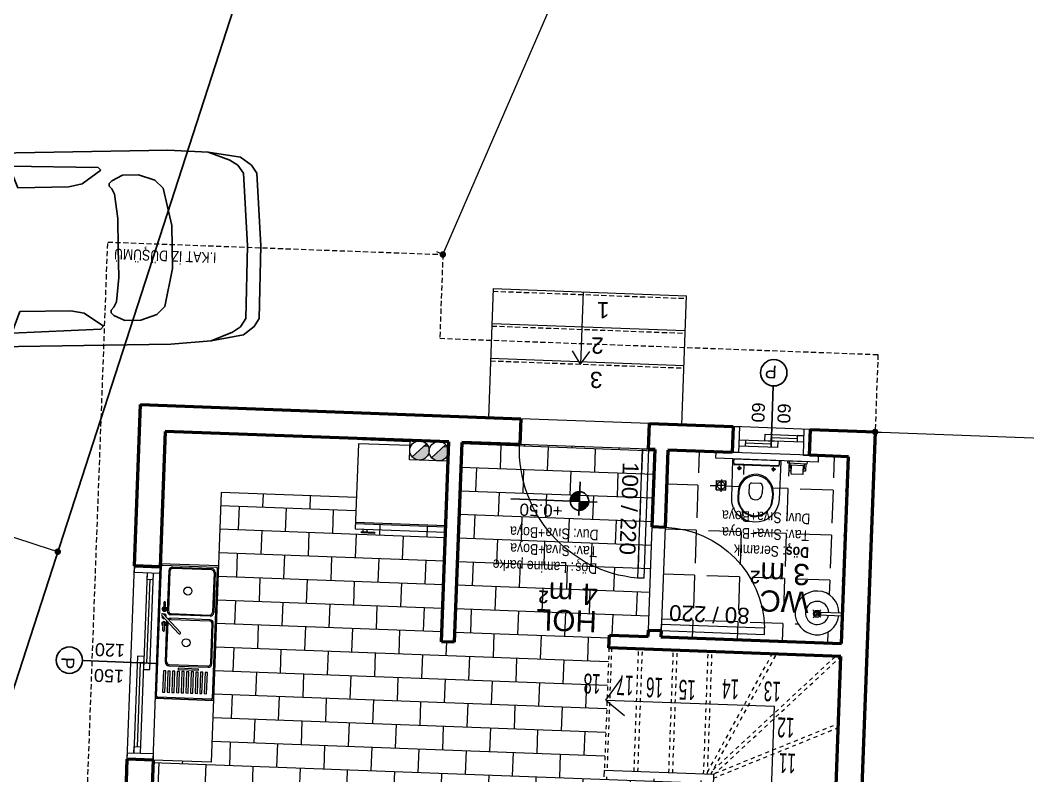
# Model space of a CAD drawing. Header units: centimetres. Extents: x 63871 to 181827, y -95930 to 42199.
# Drawn here: x 148921 to 149703, y 32704 to 33289 of the extents above; entities that cross this region are included whole.
import ezdxf

# ---------------------------------------------------------------- set-up
doc = ezdxf.new("R2010")
doc.units = ezdxf.units.CM
for name, pattern in [('11-021_500-SatisOfisi_220512$0${ Diamond }', [12, 4, -2, 2, 2, -2]), ('11-021_500-SatisOfisi_280512$0${ Wide Dash }', [12, 4, -2, 4, -2]), ('Dash', [6, 3, -3])]:
    doc.linetypes.add(name, pattern=pattern)
for name, color, linetype, lineweight in [('2D Drafting - General_Pen_No__86', 173, 'Continuous', 18), ('A-AREA-IDEN', 7, 'Continuous', 9), ('A-DOOR', 31, 'Continuous', 9), ('A-FLOR-HRAL', 11, 'Continuous', 9), ('A-GLAZ', 151, 'Continuous', 9), ('A-WALL', 12, 'Continuous', 50), ('ARM_Pen_No__252', 8, 'Continuous', 18), ('Baca', 82, 'Continuous', 9), ('DUVAR', 7, 'Continuous', 40), ('İz DÜŞÜMÜ', 7, '11-021_500-SatisOfisi_220512$0${ Diamond }', 18), ('metal', 7, 'Continuous', 20), ('OLUK', 222, 'Continuous', 15), ('S-STRS', 31, 'Continuous', 9), ('tefriş', 21, 'Continuous', 20), ('ÇEKME MESAFESİ', 5, 'Continuous', 25)]:
    doc.layers.add(name, color=color, linetype=linetype, lineweight=lineweight)
for name, color, linetype in [('Bitirme - Duvar', 7, 'Continuous'), ('Dıış Ölçü', 140, 'Continuous'), ('furn', 7, 'Continuous'), ('KOT', 171, 'Continuous')]:
    doc.layers.add(name, color=color, linetype=linetype)
doc.styles.add('Arial', font='Arial.ttf', dxfattribs={"height": 250})
doc.styles.add('Arial_1', font='Arial.ttf', dxfattribs={"height": 300})
doc.styles.add('MtXpl_Arial_Narrow', font='')
doc.styles.add('MtXpl_Arial_Narrow_1', font='')
doc.styles.add('OLUŞTURULMUŞ_STİL_1', font='Arial.ttf')
doc.styles.add('RomanS', font='')
doc.styles.add('STYLE1', font='', dxfattribs={"width": 0.55, "height": 0.25})
doc.styles.get('MtXpl_Arial_Narrow').set_extended_font_data('Arial Narrow', bold=True)
doc.styles.get('MtXpl_Arial_Narrow_1').set_extended_font_data('Arial Narrow')
doc.styles.get('RomanS').set_extended_font_data('Stylus BT')
doc.styles.get('STYLE1').set_extended_font_data('Arial Tur')
doc.dimstyles.new('BÖYÜK', dxfattribs={"dimtxt": 70, "dimasz": 5, "dimexe": 5, "dimexo": 5, "dimgap": 2, "dimtad": 3, "dimdec": 0, "dimzin": 0, "dimdsep": 46, "dimtxsty": 'RomanS', "dimblk": 'DOT', "dimcen": 5, "dimadec": 0, "dimazin": 0, "dimtfac": 1, "dimtdec": 0, "dimtix": 1, "dimtofl": 0, "dimtmove": 1, "dimatfit": 0, "dimldrblk": 'DOT', "dimfxl": 10, "dimfxlon": 1, "dimtolj": 1, "dimtzin": 0, "dimarcsym": 0})

# ---------------------------------------------------------------- blocks, each defined once
blk = doc.blocks.new('M_Single-Flush - 80-231723-01_zemin')
at = {"layer": 'A-DOOR', "lineweight": 18}
for p, q in [((350, -50), (350, -850.1)), ((400, -50), (350, -50)), ((400, -50), (400, -850.1)), ((400, -850.1), (350, -850.1))]:
    blk.add_line(p, q, dxfattribs=at)
at = {"layer": 'A-DOOR'}
blk.add_arc((400, -50), 801.7, 180, 266.42425, dxfattribs=at)
blk = doc.blocks.new('M_Single-Flush - 100-231751-01_zemin')
at = {"layer": 'A-DOOR', "lineweight": 18}
for p, q in [((450, 100), (450, 1100.4)), ((500, 1100.4), (450, 1100.4)), ((500, 100), (500, 1100.4)), ((500, 100), (450, 100))]:
    blk.add_line(p, q, dxfattribs=at)
at = {"layer": 'A-DOOR'}
blk.add_arc((500, 100), 1001.7, 92.86114, 180, dxfattribs=at)
blk = doc.blocks.new('*U7')
at = {"layer": 'KOT', "linetype": 'Continuous'}
for p, q in [((531937.82, 4296265.66), (531938.5, 4296266.85)), ((531938.5, 4296266.85), (531939.39, 4296267.88)), ((531939.39, 4296267.88), (531940.47, 4296268.73)), ((531940.47, 4296268.73), (531941.68, 4296269.36)), ((531941.68, 4296269.36), (531942.99, 4296269.75)), ((531942.99, 4296269.75), (531944.36, 4296269.88)), ((531944.36, 4296269.88), (531944.36, 4296269.75)), ((531944.36, 4296269.75), (531944.36, 4296269.36)), ((531944.36, 4296269.36), (531944.36, 4296268.73)), ((531944.36, 4296268.73), (531944.36, 4296267.88)), ((531944.36, 4296267.88), (531944.36, 4296266.85)), ((531944.36, 4296266.85), (531944.36, 4296265.66)), ((531937.2, 4296263), (531937.38, 4296264.36)), ((531937.38, 4296264.36), (531937.82, 4296265.66)), ((531944.36, 4296265.66), (531944.36, 4296264.36)), ((531944.36, 4296264.36), (531944.36, 4296263))]:
    blk.add_line(p, q, dxfattribs=at)
at = {"layer": 'KOT', "linetype": 'Continuous', "extrusion": (0, 0, -1)}
for points in [[(-531938.5, 4296266.85), (-531944.36, 4296265.66), (-531937.82, 4296265.66)], [(-531939.39, 4296267.88), (-531944.36, 4296266.85), (-531938.5, 4296266.85)], [(-531938.5, 4296266.85), (-531944.36, 4296266.85), (-531944.36, 4296265.66)], [(-531940.47, 4296268.73), (-531944.36, 4296267.88), (-531939.39, 4296267.88)], [(-531939.39, 4296267.88), (-531944.36, 4296267.88), (-531944.36, 4296266.85)], [(-531941.68, 4296269.36), (-531944.36, 4296268.73), (-531940.47, 4296268.73)], [(-531940.47, 4296268.73), (-531944.36, 4296268.73), (-531944.36, 4296267.88)], [(-531942.99, 4296269.75), (-531944.36, 4296269.36), (-531941.68, 4296269.36)], [(-531941.68, 4296269.36), (-531944.36, 4296269.36), (-531944.36, 4296268.73)], [(-531944.36, 4296269.88), (-531944.36, 4296269.75), (-531942.99, 4296269.75)], [(-531942.99, 4296269.75), (-531944.36, 4296269.75), (-531944.36, 4296269.36)], [(-531937.38, 4296264.36), (-531944.36, 4296263), (-531937.2, 4296263)], [(-531937.82, 4296265.66), (-531944.36, 4296264.36), (-531937.38, 4296264.36)], [(-531937.38, 4296264.36), (-531944.36, 4296264.36), (-531944.36, 4296263)], [(-531937.82, 4296265.66), (-531944.36, 4296265.66), (-531944.36, 4296264.36)]]:
    blk.add_solid(points, dxfattribs=at)
blk = doc.blocks.new('*U8')
at = {"layer": 'KOT', "linetype": 'Continuous'}
for p, q in [((531944.36, 4296263.14), (531944.36, 4296263.42)), ((531944.36, 4296261.74), (531944.36, 4296263.14)), ((531944.36, 4296260.39), (531944.36, 4296261.74)), ((531944.36, 4296259.15), (531944.36, 4296260.39)), ((531944.36, 4296258.07), (531944.36, 4296259.15)), ((531944.36, 4296257.18), (531944.36, 4296258.07)), ((531949.42, 4296258.07), (531948.34, 4296257.18)), ((531950.32, 4296259.15), (531949.42, 4296258.07)), ((531950.98, 4296260.39), (531950.32, 4296259.15)), ((531951.39, 4296261.74), (531950.98, 4296260.39)), ((531951.52, 4296263.14), (531951.39, 4296261.74)), ((531951.52, 4296263.42), (531951.52, 4296263.14)), ((531944.36, 4296256.51), (531944.36, 4296257.18)), ((531944.36, 4296256.11), (531944.36, 4296256.51)), ((531945.76, 4296256.11), (531944.36, 4296255.97)), ((531944.36, 4296255.97), (531944.36, 4296256.11)), ((531947.1, 4296256.51), (531945.76, 4296256.11)), ((531948.34, 4296257.18), (531947.1, 4296256.51))]:
    blk.add_line(p, q, dxfattribs=at)
at = {"layer": 'KOT', "linetype": 'Continuous', "extrusion": (0, 0, -1)}
for points in [[(-531944.36, 4296263.42), (-531951.52, 4296263.14), (-531944.36, 4296263.14)], [(-531944.36, 4296263.42), (-531951.52, 4296263.42), (-531951.52, 4296263.14)], [(-531944.36, 4296263.14), (-531951.39, 4296261.74), (-531944.36, 4296261.74)], [(-531944.36, 4296263.14), (-531951.52, 4296263.14), (-531951.39, 4296261.74)], [(-531944.36, 4296261.74), (-531950.98, 4296260.39), (-531944.36, 4296260.39)], [(-531944.36, 4296261.74), (-531951.39, 4296261.74), (-531950.98, 4296260.39)], [(-531944.36, 4296260.39), (-531950.32, 4296259.15), (-531944.36, 4296259.15)], [(-531944.36, 4296260.39), (-531950.98, 4296260.39), (-531950.32, 4296259.15)], [(-531944.36, 4296259.15), (-531949.42, 4296258.07), (-531944.36, 4296258.07)], [(-531944.36, 4296259.15), (-531950.32, 4296259.15), (-531949.42, 4296258.07)], [(-531944.36, 4296258.07), (-531948.34, 4296257.18), (-531944.36, 4296257.18)], [(-531944.36, 4296258.07), (-531949.42, 4296258.07), (-531948.34, 4296257.18)], [(-531944.36, 4296257.18), (-531947.1, 4296256.51), (-531944.36, 4296256.51)], [(-531944.36, 4296257.18), (-531948.34, 4296257.18), (-531947.1, 4296256.51)], [(-531944.36, 4296256.51), (-531945.76, 4296256.11), (-531944.36, 4296256.11)], [(-531944.36, 4296256.51), (-531947.1, 4296256.51), (-531945.76, 4296256.11)], [(-531944.36, 4296256.11), (-531945.76, 4296256.11), (-531944.36, 4296255.97)]]:
    blk.add_solid(points, dxfattribs=at)
blk = doc.blocks.new('asdf')
at = {"layer": 'KOT'}
for p, q in [((435094.33, 4281336.77), (435094.33, 4281362.83)), ((435080.69, 4281351.86), (435147.51, 4281351.86))]:
    blk.add_line(p, q, dxfattribs=at)
blk.add_circle((435094.33, 4281351.57), 7.17, dxfattribs=at)
at = {"layer": 'KOT', "linetype": 'Continuous'}
for name, p in [('*U7', (-96850.02, -14911.15)), ('*U8', (-96850.02, -14911.57))]:
    blk.add_blockref(name, p, dxfattribs=at)
blk = doc.blocks.new('y')
for p, q in [((66812.43, 34330.73), (66812.43, 34330.73)), ((66798.9, 34324.71), (66798.9, 34329.57)), ((66799.41, 34324.71), (66799.41, 34329.77)), ((66807.33, 34319.9), (66807.33, 34325.63)), ((66817.54, 34319.9), (66817.54, 34325.63)), ((66825.46, 34324.71), (66825.46, 34329.77)), ((66825.97, 34324.71), (66825.97, 34329.57)), ((66809.37, 34317.86), (66815.5, 34317.86)), ((66764.67, 34299.66), (66844.14, 34299.66)), ((66764.67, 34299.66), (66764.67, 34294.66)), ((66794.82, 34304.26), (66830.05, 34304.26)), ((66794.82, 34302.73), (66794.82, 34299.66)), ((66795.84, 34303.75), (66829.03, 34303.75)), ((66830.05, 34302.73), (66830.05, 34299.66)), ((66830.05, 34302.73), (66830.05, 34299.66)), ((66844.14, 34299.66), (66844.14, 34294.66))]:
    blk.add_line(p, q)
at = {"color": 4, "ltscale": 30}
for p, q in [((66797.43, 34306.58), (66800.9, 34306.58)), ((66799.17, 34308.31), (66799.17, 34304.84)), ((66827.44, 34306.58), (66823.97, 34306.58)), ((66825.7, 34308.31), (66825.7, 34304.84))]:
    blk.add_line(p, q, dxfattribs=at)
blk.add_lwpolyline([(66794.52, 34299.66, -0.41586), (66793.8, 34300.38), (66794.06, 34329.77, -1), (66830.81, 34329.77), (66831.07, 34300.38, -0.41586), (66830.35, 34299.66)], format="xyb", close=True)
for centre in [(66799.17, 34306.58), (66825.7, 34306.58)]:
    blk.add_circle(centre, 1.02)
for centre, radius, start, end in [((66812.43, 34329.81), 13.54, 358.98526, 181.01474), ((66812.43, 34330.01), 13.03, 358.94587, 181.05413), ((66812.43, 34325.63), 5.1, 90, 180), ((66812.43, 34325.63), 5.1, 0, 90), ((66812.43, 34324.47), 13.54, 178.98526, 1.01474), ((66812.43, 34324.99), 13.03, 181.19291, 358.80709), ((66809.37, 34319.9), 2.04, 180, 270), ((66815.5, 34319.9), 2.04, 270, 0), ((66795.84, 34302.73), 1.02, 90, 180), ((66829.03, 34302.73), 1.02, 0, 90)]:
    blk.add_arc(centre, radius, start, end)
at = {"layer": 'ARM_Pen_No__252'}
for p, q in [((66774.4, 34307.06), (66776.25, 34307.06)), ((66774.4, 34301.51), (66774.4, 34307.06)), ((66776.25, 34309.77), (66785.49, 34309.77)), ((66776.25, 34302.63), (66776.25, 34309.77)), ((66776.25, 34307.06), (66776.25, 34305.21)), ((66785.49, 34309.77), (66785.49, 34302.63)), ((66785.49, 34307.06), (66785.49, 34305.21)), ((66787.33, 34307.06), (66785.49, 34307.06)), ((66787.33, 34301.51), (66787.33, 34307.06)), ((66775.32, 34305.21), (66775.32, 34301.51)), ((66776.25, 34305.21), (66775.32, 34305.21)), ((66785.49, 34302.63), (66776.25, 34302.63)), ((66785.49, 34305.21), (66786.41, 34305.21)), ((66786.41, 34305.21), (66786.41, 34301.51))]:
    blk.add_line(p, q, dxfattribs=at)
blk.add_lwpolyline([(66788.26, 34301.51), (66788.26, 34299.66), (66773.47, 34299.66), (66773.47, 34301.51)], close=True, dxfattribs=at)
at = {"layer": 'metal'}
for p, q in [((66842.94, 34324.17), (66835.76, 34324.17)), ((66835.76, 34316.97), (66835.76, 34324.17)), ((66842.7, 34323.93), (66836, 34323.93)), ((66836, 34317.21), (66836, 34323.93)), ((66839.34, 34315.86), (66839.34, 34325.56)), ((66839.34, 34316.98), (66839.34, 34323.99)), ((66839.34, 34322.69), (66839.34, 34316.98)), ((66842.7, 34323.93), (66842.7, 34317.21)), ((66842.94, 34324.17), (66842.94, 34316.97)), ((66835.76, 34320.57), (66842.96, 34320.57)), ((66842.94, 34316.97), (66835.76, 34316.97)), ((66842.7, 34317.21), (66836, 34317.21)), ((66836.94, 34320.57), (66841.74, 34320.57))]:
    blk.add_line(p, q, dxfattribs=at)
blk.add_circle((66839.34, 34320.57), 2.88, dxfattribs=at)
blk = doc.blocks.new('afadfa')
at = {"layer": 'Baca'}
h = blk.add_hatch(color=0, dxfattribs=at)
h.dxf.hatch_style = 1
h.paths.add_polyline_path([(525548.61, 4261233.83, 0.670516), (525535.77, 4261228.56, 0.199315), (525537.97, 4261223.25)])
h = blk.add_hatch(color=0, dxfattribs=at)
h.dxf.hatch_style = 1
h.paths.add_polyline_path([(525563.68, 4261233.75, 0.675614), (525550.77, 4261228.56, 0.202965), (525553.05, 4261223.18)])
for p, q in [((525537.97, 4261223.25), (525548.61, 4261233.83)), ((525553.05, 4261223.18), (525563.68, 4261233.75))]:
    blk.add_line(p, q, dxfattribs=at)
blk.add_lwpolyline([(525535.77, 4261236.11), (525565.77, 4261236.05), (525565.77, 4261220.99), (525535.77, 4261221.06)], close=True, dxfattribs=at)
for centre in [(525543.27, 4261228.56), (525558.27, 4261228.56)]:
    blk.add_circle(centre, 7.5, dxfattribs=at)
blk = doc.blocks.new('HRD')
at = {"layer": 'ARM_Pen_No__252'}
h = blk.add_hatch(dxfattribs=at)
h.set_pattern_fill('AR-B816', color=256, scale=0.09)
h.set_pattern_definition([(0, (-39959.2, 0), (0, 18.288), []), (90, (-39959.2, 0), (-18.288, 18.288), [18.288, -18.288])])
h.paths.add_polyline_path([(154149.63, 35592.48), (154149.63, 35503.48), (154219.63, 35503.48), (154219.63, 35483.24), (154324.63, 35483.24), (154324.63, 35692.48), (154369.63, 35692.48), (154369.63, 35927.48), (154369.63, 35927.48), (154369.63, 36097.48), (154369.63, 36177.48), (154254.63, 36177.48), (153954.63, 36177.48), (153839.63, 36177.48), (153839.63, 35897.6), (153869.63, 35897.54), (153869.63, 35882.48), (154019.63, 35882.48), (154019.63, 35872.48), (154019.63, 35833.25, -0.444416), (154030.45, 35823.48, -0.444416), (154019.63, 35813.72), (154019.63, 35773.48), (153939.63, 35773.48), (153939.63, 35692.48), (154019.63, 35692.48), (154019.63, 35687.48), (154019.63, 35633.7), (154020.63, 35632.93), (154019.63, 35631.47), (154019.63, 35592.48), (154019.63, 35582.48), (153989.63, 35582.48), (153989.63, 35577.48), (153989.63, 35497.48), (153989.63, 35437.48), (153994.63, 35437.48), (154094.63, 35437.48), (154139.63, 35437.48), (154139.63, 35592.48)])
h = blk.add_hatch(dxfattribs=at)
h.set_pattern_fill('ANGLE', color=256, scale=5)
h.set_pattern_definition([(0, (-39959.2, 0), (0, 34.925), [25.4, -9.525]), (90, (-39959.2, 0), (-34.925, 2e-15), [25.4, -9.525])])
h.paths.add_polyline_path([(153979.63, 35577.48), (153979.63, 35582.48), (153839.63, 35582.48), (153839.63, 35560.82), (153842.46, 35560.82, -35.598717), (153842.4, 35558.91), (153839.63, 35558.91), (153839.63, 35437.48), (153862.73, 35437.48), (153862.73, 35442.48), (153892.58, 35442.48, -0.415866), (153891.86, 35443.2), (153892.13, 35472.59, -1), (153928.87, 35472.59), (153929.13, 35443.21, -0.417788), (153928.41, 35442.48), (153942.2, 35442.48), (153942.2, 35437.48), (153979.63, 35437.48), (153979.63, 35497.48)])
h.paths.add_polyline_path([(153928.87, 35472.59, 1), (153892.13, 35472.59), (153891.86, 35443.2, 0.415866), (153892.58, 35442.48), (153892.88, 35442.48), (153892.88, 35445.55, -0.414214), (153893.9, 35446.57), (153927.09, 35446.57, -0.414206), (153928.11, 35445.55), (153928.11, 35442.48), (153928.41, 35442.48, 0.417795), (153929.13, 35443.21)], flags=17)
h.paths.add_polyline_path([(153924.03, 35472.39), (153924.03, 35467.54, -1.017869), (153896.96, 35467.54), (153896.96, 35472.39, -1.017869)], flags=16)
h.paths.add_polyline_path([(153923.52, 35472.59), (153923.52, 35467.54, -0.979394), (153897.47, 35467.54), (153897.47, 35472.59, -1.018569)], flags=0)
h.paths.add_polyline_path([(153941, 35466.99), (153941, 35459.79), (153933.82, 35459.79), (153933.82, 35466.99)], flags=16)
h.paths.add_polyline_path([(153940.76, 35466.75), (153940.76, 35460.03), (153934.06, 35460.03), (153934.06, 35466.75)], flags=0)
h.paths.add_polyline_path([(153940.28, 35463.39, -1), (153934.52, 35463.39, -1)], flags=0)
h.paths.add_polyline_path([(153915.6, 35468.45), (153915.6, 35462.72, -0.414219), (153913.56, 35460.68), (153907.43, 35460.68, -0.414214), (153905.39, 35462.72), (153905.39, 35468.45, -0.414214), (153910.5, 35473.55, -0.414212)], flags=0)
h.paths.add_polyline_path([(153924.78, 35449.4, -1), (153922.74, 35449.4, -1)], flags=16)
h.paths.add_polyline_path([(153864.64, 35477.47), (153938.67, 35477.41), (153938.69, 35493.77), (153864.65, 35493.83)], flags=24)
h.paths.add_polyline_path([(153865.12, 35490.52), (153938.1, 35490.46), (153938.12, 35506.83), (153865.14, 35506.88)], flags=24)
h.paths.add_polyline_path([(153883.26, 35506.44), (153927.79, 35506.4), (153927.8, 35519.31), (153883.27, 35519.34)], flags=24)
h.paths.add_polyline_path([(153864.7, 35503.65), (153888.12, 35503.63), (153888.13, 35519.89), (153864.71, 35519.91)], flags=24)
h.paths.add_polyline_path([(153862.27, 35534.3), (153908.83, 35534.3), (153908.83, 35568.24), (153862.27, 35568.24)], flags=24)
h.paths.add_polyline_path([(153861.82, 35512.84), (153916.06, 35512.84), (153916.06, 35546.78), (153861.82, 35546.78)], flags=24)
blk.add_line((154324.63, 35644.48), (154369.63, 35644.48))
at = {"layer": '2D Drafting - General_Pen_No__86'}
for radius, start, end in [(17, 181.57168, 175.13542), (9, 182.9697, 170.78267)]:
    blk.add_arc((153859.4, 35559.38), radius, start, end, dxfattribs=at)
at = {"layer": 'A-DOOR'}
for p, q in [((153979.63, 35497.48), (153979.63, 35577.48)), ((153989.63, 35577.48), (153989.63, 35497.48)), ((153994.63, 35437.48), (154094.63, 35437.48)), ((153994.63, 35417.48), (154094.63, 35417.48))]:
    blk.add_line(p, q, dxfattribs=at)
at = {"layer": 'A-FLOR-HRAL'}
for p, q in [((153969.6, 35417.48), (153969.6, 35317.48)), ((154119.71, 35317.48), (154119.71, 35417.48)), ((154119.71, 35371.48), (153969.6, 35371.48)), ((154049.77, 35373.48), (154043.1, 35363.46)), ((154049.77, 35317.48), (154049.77, 35373.48)), ((154049.77, 35373.48), (154056.43, 35363.46)), ((154119.71, 35344.48), (153969.6, 35344.48)), ((154119.71, 35317.48), (153969.6, 35317.48))]:
    blk.add_line(p, q, dxfattribs=at)
at = {"layer": 'A-FLOR-HRAL', "linetype": '11-021_500-SatisOfisi_280512$0${ Wide Dash }'}
for p, q in [((154119.71, 35373.48), (153969.6, 35373.48)), ((154119.71, 35346.48), (153969.6, 35346.48)), ((154119.71, 35319.48), (153969.6, 35319.48))]:
    blk.add_line(p, q, dxfattribs=at)
at = {"layer": 'A-GLAZ', "ltscale": 3}
for p, q in [((154369.63, 35692.48), (154389.63, 35692.48)), ((154369.63, 35687.48), (154369.63, 35692.48)), ((154369.63, 35692.48), (154369.63, 35542.48)), ((154389.63, 35692.48), (154389.63, 35687.48)), ((154389.63, 35692.48), (154389.63, 35542.48)), ((154389.63, 35687.48), (154369.63, 35687.48)), ((154379.63, 35687.48), (154379.63, 35612.48)), ((154384.63, 35682.48), (154379.63, 35682.48)), ((154382.13, 35682.48), (154382.13, 35617.48)), ((154384.63, 35612.48), (154384.63, 35687.48)), ((154384.63, 35687.48), (154384.63, 35682.48)), ((154379.63, 35622.48), (154374.63, 35622.48)), ((154374.63, 35622.48), (154374.63, 35547.48)), ((154379.63, 35547.48), (154379.63, 35622.48)), ((154379.63, 35617.48), (154374.63, 35617.48)), ((154377.13, 35617.48), (154377.13, 35552.48)), ((154379.63, 35617.48), (154384.63, 35617.48)), ((154379.63, 35612.48), (154384.63, 35612.48)), ((154379.63, 35552.48), (154374.63, 35552.48)), ((154379.63, 35547.48), (154379.63, 35552.48)), ((154389.63, 35547.48), (154369.63, 35547.48)), ((154369.63, 35547.48), (154369.63, 35542.48)), ((154369.63, 35542.48), (154389.63, 35542.48)), ((154389.63, 35542.48), (154389.63, 35547.48)), ((153869.84, 35437.48), (153869.84, 35417.48)), ((153874.84, 35437.48), (153869.84, 35437.48)), ((153869.84, 35437.48), (153929.84, 35437.48)), ((153874.84, 35417.48), (153874.84, 35437.48)), ((153894.84, 35427.48), (153894.84, 35432.48)), ((153894.84, 35432.48), (153924.84, 35432.48)), ((153899.84, 35427.48), (153899.84, 35432.48)), ((153919.84, 35427.48), (153919.84, 35432.48)), ((153924.84, 35417.48), (153924.84, 35437.48)), ((153924.84, 35437.48), (153929.84, 35437.48)), ((153929.84, 35437.48), (153929.84, 35417.48)), ((153874.84, 35427.48), (153904.84, 35427.48)), ((153879.84, 35422.48), (153879.84, 35427.48)), ((153879.84, 35424.98), (153899.84, 35424.98)), ((153924.84, 35427.48), (153894.84, 35427.48)), ((153899.84, 35429.98), (153919.84, 35429.98)), ((153899.84, 35427.48), (153899.84, 35422.48)), ((153904.84, 35427.48), (153904.84, 35422.48)), ((153924.84, 35427.48), (153919.84, 35427.48)), ((153869.84, 35417.48), (153874.84, 35417.48)), ((153869.84, 35417.48), (153929.84, 35417.48)), ((153904.84, 35422.48), (153874.84, 35422.48)), ((153874.84, 35422.48), (153879.84, 35422.48)), ((153929.84, 35417.48), (153924.84, 35417.48))]:
    blk.add_line(p, q, dxfattribs=at)
at = {"layer": 'A-WALL', "lineweight": 53}
for p, q in [((154369.63, 35692.48), (154369.63, 35927.48)), ((154389.63, 35927.48), (154389.63, 35692.48)), ((153819.63, 35417.48), (153819.63, 35692.48)), ((153839.63, 35692.48), (153839.63, 35592.48)), ((154369.63, 35692.48), (154389.63, 35692.48)), ((154369.63, 35692.48), (154389.63, 35692.48)), ((153839.63, 35592.48), (154019.63, 35592.48)), ((154019.63, 35592.48), (154019.63, 35582.48)), ((154139.63, 35437.48), (154139.63, 35592.48)), ((154139.63, 35592.48), (154149.63, 35592.48)), ((154149.63, 35592.48), (154149.63, 35437.48)), ((153839.63, 35582.48), (153839.63, 35437.48)), ((153979.63, 35582.48), (153839.63, 35582.48)), ((153979.63, 35577.48), (153979.63, 35582.48)), ((154019.63, 35582.48), (153989.63, 35582.48)), ((153989.63, 35582.48), (153989.63, 35577.48)), ((153989.63, 35577.48), (153979.63, 35577.48)), ((154369.63, 35437.48), (154369.63, 35542.48)), ((154369.63, 35542.48), (154389.63, 35542.48)), ((154389.63, 35542.48), (154389.63, 35417.48)), ((154389.63, 35542.48), (154389.63, 35417.48)), ((153979.63, 35437.48), (153979.63, 35497.48)), ((153979.63, 35497.48), (153989.63, 35497.48)), ((153989.63, 35497.48), (153989.63, 35437.48)), ((153839.63, 35437.48), (153869.84, 35437.48)), ((153929.84, 35437.48), (153979.63, 35437.48)), ((153989.63, 35437.48), (153994.63, 35437.48)), ((153994.63, 35437.48), (153994.63, 35417.48)), ((154094.63, 35417.48), (154094.63, 35437.48)), ((154094.63, 35437.48), (154139.63, 35437.48)), ((154149.63, 35437.48), (154369.63, 35437.48)), ((153869.84, 35417.48), (153819.63, 35417.48)), ((153994.63, 35417.48), (153929.84, 35417.48)), ((154389.63, 35417.48), (154094.63, 35417.48))]:
    blk.add_line(p, q, dxfattribs=at)
at = {"layer": 'A-WALL', "lineweight": 50}
for p, q in [((154389.63, 35542.48), (154369.63, 35542.48)), ((153869.84, 35437.48), (153869.84, 35417.48)), ((153929.84, 35417.48), (153929.84, 35437.48))]:
    blk.add_line(p, q, dxfattribs=at)
at = {"layer": 'Bitirme - Duvar', "color": 161, "linetype": 'Continuous', "lineweight": 25}
for p, q in [((154427.13, 35617.48), (154369.63, 35617.48)), ((153899.84, 35384.78), (153899.84, 35432.28))]:
    blk.add_line(p, q, dxfattribs=at)
for centre in [(154437.36, 35617.48), (153899.84, 35374.56)]:
    blk.add_circle(centre, 10.23, dxfattribs=at)
at = {"layer": 'İz DÜŞÜMÜ'}
blk.add_lwpolyline([(153819.63, 36347.48), (154419.63, 36347.49), (154419.63, 35292.49), (154159.63, 35292.49), (154159.63, 35357.48), (153819.63, 35357.48), (153819.63, 36347.48)], dxfattribs=at)
at = {"layer": 'metal'}
for p, q in [((153862.86, 35557.11), (153856.25, 35562.61)), ((153856.7, 35556.75), (153862.16, 35563.31)), ((153859.4, 35559.99), (153856.7, 35556.75)), ((153859.4, 35559.99), (153862.86, 35557.11))]:
    blk.add_line(p, q, dxfattribs=at)
blk.add_lwpolyline([(153839.63, 35558.91), (153858.14, 35558.91), (153858.14, 35560.82), (153839.63, 35560.82)], dxfattribs=at)
for radius in [2.81, 1.81]:
    blk.add_circle((153859.4, 35559.99), radius, dxfattribs=at)
at = {"layer": 'S-STRS'}
for p, q in [((153889.63, 35823.48), (153889.63, 35632.93)), ((153934.94, 35687.48), (153934.64, 35779.48)), ((154019.63, 35692.48), (154019.63, 35687.48)), ((153934.94, 35687.48), (154019.63, 35687.48)), ((154020.63, 35632.93), (154005.64, 35644.41)), ((154020.63, 35632.93), (153889.63, 35632.93)), ((154020.63, 35632.93), (154008.78, 35615.63)), ((154019.63, 35593.02), (154019.63, 35592.48))]:
    blk.add_line(p, q, dxfattribs=at)
at = {"layer": 'S-STRS', "linetype": 'Dash'}
for p, q in [((153934.93, 35690.37), (153839.63, 35647.62)), ((153934.94, 35687.79), (153839.63, 35592.48)), ((153933.67, 35686.52), (153840.86, 35644.89)), ((153935.39, 35684), (153843.88, 35592.48)), ((153937.13, 35687.48), (153889.63, 35592.48)), ((153939.63, 35685.78), (153892.99, 35592.48)), ((153939.63, 35687.48), (153939.63, 35592.48)), ((153942.63, 35687.48), (153942.63, 35592.48)), ((153966.63, 35687.48), (153966.63, 35592.48)), ((153969.63, 35687.48), (153969.63, 35592.48)), ((153993.63, 35687.48), (153993.63, 35592.48)), ((153996.63, 35687.48), (153996.63, 35592.48))]:
    blk.add_line(p, q, dxfattribs=at)
for points in [[(154017.63, 35592.48), (154017.63, 35687.48)], [(154019.63, 35592.48), (154019.63, 35687.48)]]:
    blk.add_lwpolyline(points, dxfattribs=at)
at = {"layer": 'tefriş'}
for p, q in [((154324.63, 35483.24), (154324.63, 35692.48)), ((154324.63, 35692.48), (154369.63, 35692.48)), ((154324.63, 35644.48), (154324.63, 35540.24)), ((154369.63, 35644.48), (154324.63, 35644.48)), ((154325.53, 35542.04), (154325.53, 35642.68)), ((154326.43, 35643.58), (154367.83, 35643.58)), ((154368.73, 35642.68), (154368.73, 35542.04)), ((154369.63, 35540.24), (154369.63, 35644.48)), ((154330.03, 35639.53), (154330.03, 35623.04)), ((154331.83, 35639.53), (154330.03, 35639.53)), ((154331.83, 35623.04), (154331.83, 35639.53)), ((154333.63, 35639.53), (154333.63, 35623.04)), ((154335.43, 35639.53), (154333.63, 35639.53)), ((154335.43, 35623.04), (154335.43, 35639.53)), ((154337.23, 35639.53), (154337.23, 35623.04)), ((154339.03, 35639.53), (154337.23, 35639.53)), ((154339.03, 35623.04), (154339.03, 35639.53)), ((154340.83, 35639.53), (154340.83, 35623.04)), ((154342.63, 35639.53), (154340.83, 35639.53)), ((154342.63, 35623.04), (154342.63, 35639.53)), ((154344.43, 35639.53), (154344.43, 35623.04)), ((154346.23, 35639.53), (154344.43, 35639.53)), ((154346.23, 35623.04), (154346.23, 35639.53)), ((154348.03, 35639.53), (154348.03, 35623.04)), ((154349.83, 35639.53), (154348.03, 35639.53)), ((154349.83, 35623.04), (154349.83, 35639.53)), ((154351.63, 35639.53), (154351.63, 35623.04)), ((154353.43, 35639.53), (154351.63, 35639.53)), ((154353.43, 35623.04), (154353.43, 35639.53)), ((154355.23, 35639.53), (154355.23, 35623.04)), ((154357.03, 35639.53), (154355.23, 35639.53)), ((154357.03, 35623.04), (154357.03, 35639.53)), ((154358.83, 35639.53), (154358.83, 35623.04)), ((154360.63, 35639.53), (154358.83, 35639.53)), ((154360.63, 35623.04), (154360.63, 35639.53)), ((154362.43, 35639.53), (154362.43, 35623.04)), ((154364.23, 35639.53), (154362.43, 35639.53)), ((154364.23, 35623.04), (154364.23, 35639.53)), ((154360.18, 35618.99), (154329.58, 35618.99)), ((154330.03, 35623.04), (154331.83, 35623.04)), ((154333.63, 35623.04), (154335.43, 35623.04)), ((154337.23, 35623.04), (154339.03, 35623.04)), ((154340.83, 35623.04), (154342.63, 35623.04)), ((154344.43, 35623.04), (154346.23, 35623.04)), ((154348.03, 35623.04), (154349.83, 35623.04)), ((154351.63, 35623.04), (154353.43, 35623.04)), ((154355.23, 35623.04), (154357.03, 35623.04)), ((154358.83, 35623.04), (154360.63, 35623.04)), ((154362.43, 35623.04), (154364.23, 35623.04)), ((154326.88, 35616.29), (154326.88, 35584.79)), ((154327.78, 35615.84), (154327.78, 35585.24)), ((154330.03, 35618.09), (154359.73, 35618.09)), ((154361.98, 35615.84), (154361.98, 35585.24)), ((154362.88, 35616.29), (154362.88, 35584.79)), ((154365.81, 35579.05), (154352.27, 35592.59)), ((154353.48, 35593.8), (154367.02, 35580.26)), ((154364.63, 35585.6), (154364.63, 35591.76)), ((154365.77, 35591.76), (154365.77, 35585.6)), ((154329.58, 35582.09), (154360.18, 35582.09)), ((154359.73, 35582.99), (154330.03, 35582.99)), ((154326.88, 35545.19), (154326.88, 35576.69)), ((154327.78, 35545.64), (154327.78, 35576.24)), ((154329.58, 35579.39), (154360.18, 35579.39)), ((154359.73, 35578.49), (154330.03, 35578.49)), ((154361.98, 35545.64), (154361.98, 35576.24)), ((154362.88, 35545.19), (154362.88, 35576.69)), ((154364.63, 35576.14), (154364.63, 35569.97)), ((154365.77, 35569.97), (154365.77, 35576.14)), ((154367.83, 35541.14), (154326.43, 35541.14)), ((154360.18, 35542.49), (154329.58, 35542.49)), ((154330.03, 35543.39), (154359.73, 35543.39)), ((154324.63, 35540.24), (154369.63, 35540.24)), ((154204.63, 35509.48), (154204.63, 35510.48)), ((154204.63, 35510.48), (154214.63, 35510.48)), ((154214.63, 35510.48), (154214.63, 35509.48)), ((154149.63, 35507.48), (154149.63, 35441.48)), ((154219.63, 35507.48), (154149.63, 35507.48)), ((154219.63, 35503.48), (154149.63, 35503.48)), ((154149.63, 35502.48), (154219.63, 35502.48)), ((154214.63, 35509.48), (154204.63, 35509.48)), ((154210.63, 35507.48), (154210.63, 35509.48)), ((154213.63, 35507.48), (154213.63, 35509.48)), ((154219.63, 35441.48), (154219.63, 35507.48)), ((154219.63, 35483.24), (154324.63, 35483.24)), ((154149.63, 35441.48), (154153.66, 35441.48)), ((154165.5, 35441.48), (154168.81, 35441.48)), ((154179.63, 35441.48), (154219.63, 35441.48)), ((154152.63, 35437.48), (154152.63, 35438.48)), ((154152.63, 35438.48), (154153.39, 35438.48)), ((154216.63, 35437.48), (154152.63, 35437.48)), ((154179.63, 35438.48), (154216.63, 35438.48)), ((154216.63, 35438.48), (154216.63, 35437.48))]:
    blk.add_line(p, q, dxfattribs=at)
blk.add_lwpolyline([(154352.81, 35620.62), (154352.81, 35621.46), (154337.06, 35621.46), (154337.06, 35620.62)], close=True, dxfattribs=at)
for centre in [(154347.46, 35600.61), (154347.46, 35560.51)]:
    blk.add_circle(centre, 3.11, dxfattribs=at)
for centre, radius, start, end in [((154326.43, 35642.68), 0.9, 90, 180), ((154367.83, 35642.68), 0.9, 0, 90), ((154329.58, 35616.29), 2.7, 90, 180), ((154360.18, 35616.29), 2.7, 0, 90), ((154330.03, 35615.84), 2.25, 90, 180), ((154359.73, 35615.84), 2.25, 0, 90), ((154352.88, 35593.19), 0.857, 45, 225), ((154353.77, 35592.3), 0.572, 270, 270), ((154365.2, 35586.62), 1.71, 109.47122, 70.52878), ((154365.2, 35591.76), 0.572, 0, 180), ((154329.58, 35584.79), 2.7, 180, 270), ((154330.03, 35585.24), 2.25, 180, 270), ((154359.73, 35585.24), 2.25, 270, 312.8196), ((154360.18, 35584.79), 2.7, 270, 313.18306), ((154360.18, 35584.79), 2.7, 352.10725, 0), ((154365.2, 35580.87), 1.71, 165, 285), ((154365.2, 35585.94), 0.668, 211.22508, 328.77492), ((154365.2, 35580.87), 1.71, 345, 105), ((154366.41, 35579.66), 0.857, 225, 45), ((154329.58, 35576.69), 2.7, 90, 180), ((154330.03, 35576.24), 2.25, 90, 180), ((154359.73, 35576.24), 2.25, 0, 90), ((154360.18, 35576.69), 2.7, 0, 90), ((154365.2, 35575.12), 1.71, 289.47122, 250.52878), ((154365.2, 35575.79), 0.668, 31.22508, 148.77492), ((154365.2, 35569.97), 0.572, 180, 0), ((154326.43, 35542.04), 0.9, 180, 270), ((154329.58, 35545.19), 2.7, 180, 270), ((154330.03, 35545.64), 2.25, 180, 270), ((154359.73, 35545.64), 2.25, 270, 0), ((154360.18, 35545.19), 2.7, 270, 0), ((154367.83, 35542.04), 0.9, 270, 0)]:
    blk.add_arc(centre, radius, start, end, dxfattribs=at)
blk.add_blockref('y', (87098.06, 1142.82))
at = {"layer": 'A-DOOR', "xscale": -0.1, "yscale": 0.1, "zscale": 0.1, "rotation": 270.0000000000001}
blk.add_blockref('M_Single-Flush - 80-231723-01_zemin', (153984.63, 35537.48), dxfattribs=at)
at = {"layer": 'A-DOOR', "xscale": -0.1, "yscale": 0.1, "zscale": 0.1}
blk.add_blockref('M_Single-Flush - 100-231751-01_zemin', (154044.63, 35427.48), dxfattribs=at)
at = {"layer": 'Baca'}
blk.add_blockref('afadfa', (-371386.14, -4225783.58), dxfattribs=at)
at = {"layer": 'DUVAR'}
blk.add_blockref('asdf', (-281047.6, -4245872.08), dxfattribs=at)
for s, style, p in [('Döş', 'MtXpl_Arial_Narrow_1', (154031.1, 35527.3)), (': Lamine parke', 'MtXpl_Arial_Narrow_1', (154049.09, 35527.28)), (': Seramik', 'MtXpl_Arial_Narrow_1', (153885.41, 35508.73)), ('Tav: Sıva+Boya', 'MtXpl_Arial_Narrow_1', (154031.54, 35514.24)), ('Döş', 'MtXpl_Arial_Narrow', (153867.42, 35508.74)), ('Duv: Sıva+Boya', 'MtXpl_Arial_Narrow_1', (154031.05, 35501.19)), ('Tav: Sıva+Boya', 'MtXpl_Arial_Narrow_1', (153867.85, 35495.69)), ('Duv: Sıva+Boya', 'MtXpl_Arial_Narrow_1', (153867.37, 35482.64)), ('I.KAT İZ DÜŞÜMÜ', 'MtXpl_Arial_Narrow_1', (154335.01, 35297.43))]:
    blk.add_text(s, height=8.316, rotation=359.95698, dxfattribs=dict(style=style)).set_placement(p)
at = {"layer": 'A-AREA-IDEN', "char_height": 16.469, "width": 224.1999, "attachment_point": 2, "line_spacing_factor": 0.941778, "style": 'Arial'}
for s, insert in [('HOL', (154053.4, 35580.76)), ('WC', (153885.24, 35559.76)), ('4 m²', (154052.67, 35559.8)), ('3 m²', (153889.23, 35538.3))]:
    blk.add_mtext(s, dxfattribs=dict(at, insert=insert))
at = {"layer": 'A-DOOR', "style": 'Arial', "text_generation_flag": 6}
for s, rotation, p in [('80 / 220', 180, (153911.63, 35557.46)), ('100 / 220', 270, (154014.22, 35447.91))]:
    blk.add_text(s, height=12.355, rotation=rotation, dxfattribs=at).set_placement(p)
at = {"layer": 'Bitirme - Duvar', "linetype": 'Continuous', "style": 'OLUŞTURULMUŞ_STİL_1'}
for s, insert, char_height, attachment_point, rotation in [('\\A1;150', (154394.56, 35623.32), 10, 7, 0), ('\\A1;P', (154443.49, 35615.16), 10, 7, 90), ('\\A1;60', (153895.85, 35398), 10, 7, 90), ('\\A1;3', (154042.24, 35378.86), 12.592, 9, 1.38858), ('\\A1;2', (154042.24, 35352.41), 12.592, 9, 1.38858), ('\\A1;1', (154038.91, 35324.84), 12.592, 9, 1.38858)]:
    blk.add_mtext(s, dxfattribs=dict(at, insert=insert, char_height=char_height, attachment_point=attachment_point, rotation=rotation))
at = {"layer": 'Bitirme - Duvar', "linetype": 'Continuous', "char_height": 10, "attachment_point": 7, "style": 'OLUŞTURULMUŞ_STİL_1'}
for s, insert, width, rotation in [('\\A1;120', (154394.56, 35603.32), 22.2306, 0), ('\\A1;60', (153915.85, 35398), 14.493, 90)]:
    blk.add_mtext(s, dxfattribs=dict(at, insert=insert, width=width, rotation=rotation))
at = {"layer": 'Bitirme - Duvar', "linetype": 'Continuous', "insert": (153897.51, 35368.97), "char_height": 10, "attachment_point": 7, "style": 'OLUŞTURULMUŞ_STİL_1'}
blk.add_mtext('\\A1;P', dxfattribs=at)
at = {"layer": 'KOT', "style": 'Arial_1'}
blk.add_text('+0.50', height=9.45, dxfattribs=at).set_placement((154059.49, 35483.12))
at = {"layer": 'S-STRS', "style": 'STYLE1', "text_generation_flag": 6, "width": 0.55}
for s, p in [('11', (153871.56, 35669.05)), ('12', (153873.77, 35641.39)), ('13', (153885.31, 35613.83)), ('14', (153917.77, 35613.22)), ('15', (153951.29, 35615.09)), ('16', (153976.64, 35614.2)), ('17', (153999.56, 35613.36)), ('18', (154025.14, 35613.05))]:
    blk.add_text(s, height=15.36, rotation=180, dxfattribs=at).set_placement(p)
blk = doc.blocks.new('02PCAR03')
at = {"color": 0, "linetype": 'ByBlock'}
for p, q in [((-185, 35), (-197, 33)), ((-185, 35), (-193, 32)), ((-170, 36), (-185, 35)), ((-35, 36), (-170, 36)), ((-11, 35), (-35, 36)), ((-14, 33), (-19, 35)), ((-6, 32), (-11, 35)), ((-201, 30), (-203, 27)), ((-197, 33), (-201, 30)), ((-196, 30), (-198, 27)), ((-193, 32), (-196, 30)), ((-145, 29), (-144, 30)), ((-144, 30), (-111, 31)), ((-111, 31), (-114, 23)), ((-111, 23), (-107, 31)), ((-107, 31), (-71, 31)), ((-71, 31), (-86, 23)), ((-66, 30), (-83, 21)), ((-62, 27), (-66, 30)), ((-9, 29), (-14, 33)), ((-4, 29), (-6, 32)), ((-203, 27), (-204, 0)), ((-198, 27), (-199, 0)), ((-159, 27), (-165, 25)), ((-153, 27), (-159, 27)), ((-149, 25), (-153, 27)), ((-138, 24), (-145, 29)), ((-60, 23), (-62, 27)), ((-6, 20), (-9, 29)), ((-1, 13), (-4, 29)), ((-165, 25), (-168, 22)), ((-148, 24), (-149, 25)), ((-149, 22), (-148, 23)), ((-148, 23), (-148, 24)), ((-133, 23), (-138, 24)), ((-114, 23), (-133, 23)), ((-86, 23), (-111, 23)), ((-58, 11), (-60, 23)), ((-11, 14), (-56, 23)), ((-168, 22), (-171, 8)), ((-151, 11), (-150, 20)), ((-150, 20), (-149, 22)), ((-83, 21), (-81, 17)), ((-4, 0), (-6, 20)), ((-81, 17), (-80, 11)), ((0, 0), (-1, 13)), ((-171, 8), (-171, 0)), ((-151, 0), (-151, 11)), ((-80, 11), (-79, 0)), ((-57, 0), (-58, 11)), ((-203, -27), (-204, 0)), ((-198, -27), (-199, 0)), ((-171, -8), (-171, 0)), ((-151, 0), (-151, -11)), ((-80, -11), (-79, 0)), ((-57, 0), (-58, -11)), ((-4, 0), (-6, -20)), ((0, 0), (-1, -13)), ((-168, -22), (-171, -8)), ((-151, -11), (-150, -20)), ((-81, -17), (-80, -11)), ((-58, -11), (-60, -23)), ((-11, -14), (-56, -23)), ((-1, -13), (-4, -29)), ((-83, -21), (-81, -17)), ((-165, -25), (-168, -22)), ((-150, -20), (-149, -22)), ((-149, -22), (-148, -23)), ((-66, -30), (-83, -21)), ((-6, -20), (-9, -29)), ((-159, -27), (-165, -25)), ((-149, -25), (-153, -27)), ((-148, -24), (-149, -25)), ((-148, -23), (-148, -24)), ((-138, -24), (-145, -29)), ((-133, -23), (-138, -24)), ((-114, -23), (-133, -23)), ((-111, -31), (-114, -23)), ((-86, -23), (-111, -23)), ((-111, -23), (-107, -31)), ((-71, -31), (-86, -23)), ((-60, -23), (-62, -27)), ((-201, -30), (-203, -27)), ((-196, -30), (-198, -27)), ((-153, -27), (-159, -27)), ((-145, -29), (-144, -30)), ((-62, -27), (-66, -30)), ((-9, -29), (-14, -33)), ((-4, -29), (-6, -32)), ((-197, -33), (-201, -30)), ((-185, -35), (-197, -33)), ((-193, -32), (-196, -30)), ((-185, -35), (-193, -32)), ((-144, -30), (-111, -31)), ((-107, -31), (-71, -31)), ((-14, -33), (-19, -35)), ((-6, -32), (-11, -35)), ((-170, -36), (-185, -35)), ((-35, -36), (-170, -36)), ((-11, -35), (-35, -36))]:
    blk.add_line(p, q, dxfattribs=at)
blk = doc.blocks.new('_Dot')
at = {"color": 0, "linetype": 'ByBlock', "lineweight": -2}
blk.add_line((-0.5, 0), (-1, 0), dxfattribs=at)
at = {"color": 0, "linetype": 'ByBlock', "const_width": 0.5}
blk.add_lwpolyline([(-0.25, 0, 1), (0.25, 0, 1)], format="xyb", close=True, dxfattribs=at)
blk = doc.blocks.new('*D121')
at = {"layer": 'Defpoints', "color": 0, "transparency": 16777216}
for p in [(-7953.88, 16848.96), (-7953.88, 16848.96), (-7478.21, 16694.86)]:
    blk.add_point(p, dxfattribs=at)
at = {"layer": 'Dıış Ölçü', "color": 0, "lineweight": -2, "transparency": 16777216}
for p, q in [((-7953.88, 16848.96), (-7955.42, 16844.2)), ((-7482.97, 16696.41), (-7949.12, 16847.42)), ((-7478.21, 16694.86), (-7479.75, 16690.11))]:
    blk.add_line(p, q, dxfattribs=at)
at = {"layer": 'Dıış Ölçü', "color": 0, "lineweight": -2, "transparency": 16777216, "xscale": 5, "yscale": 5, "zscale": 5}
for p, rotation in [((-7953.88, 16848.96), 162.0499403171176), ((-7478.21, 16694.86), 342.0499403171177)]:
    blk.add_blockref('_Dot', p, dxfattribs=dict(at, rotation=rotation))
at = {"layer": 'Dıış Ölçü', "color": 0, "transparency": 16777216, "insert": (-7704.1, 16808.79), "char_height": 70, "attachment_point": 5, "rotation": 342.04994, "style": 'RomanS'}
blk.add_mtext('\\A1;500', dxfattribs=at)
blk = doc.blocks.new('*D247')
at = {"layer": 'Defpoints', "color": 0, "transparency": 16777216}
for p in [(-6844.51, 16787.72), (-6227.17, 16764.79), (-6227.17, 16764.79)]:
    blk.add_point(p, dxfattribs=at)
at = {"layer": 'Dıış Ölçü', "color": 0, "lineweight": -2, "transparency": 16777216}
for p, q in [((-6844.51, 16787.72), (-6844.69, 16782.72)), ((-6839.51, 16787.53), (-6232.16, 16764.98)), ((-6227.17, 16764.79), (-6227.35, 16759.79))]:
    blk.add_line(p, q, dxfattribs=at)
at = {"layer": 'Dıış Ölçü', "color": 0, "lineweight": -2, "transparency": 16777216, "xscale": 5, "yscale": 5, "zscale": 5}
for p, rotation in [((-6844.51, 16787.72), 177.8731903117559), ((-6227.17, 16764.79), 357.8731903117559)]:
    blk.add_blockref('_Dot', p, dxfattribs=dict(at, rotation=rotation))
at = {"layer": 'Dıış Ölçü', "color": 0, "transparency": 16777216, "insert": (-6534.42, 16814.53), "char_height": 70, "attachment_point": 5, "rotation": 357.87319, "style": 'RomanS'}
blk.add_mtext('\\A1;618', dxfattribs=at)
blk = doc.blocks.new('*D252')
at = {"layer": 'Defpoints', "color": 0, "transparency": 16777216}
for p in [(-6914.11, 17537.51), (-6914.11, 17537.51), (-7179.64, 16925.24)]:
    blk.add_point(p, dxfattribs=at)
at = {"layer": 'Dıış Ölçü', "color": 0, "lineweight": -2, "transparency": 16777216}
for p, q in [((-7177.65, 16929.83), (-6916.09, 17532.92)), ((-6914.11, 17537.51), (-6918.69, 17539.5)), ((-7179.64, 16925.24), (-7184.22, 16927.23))]:
    blk.add_line(p, q, dxfattribs=at)
at = {"layer": 'Dıış Ölçü', "color": 0, "lineweight": -2, "transparency": 16777216, "xscale": 5, "yscale": 5, "zscale": 5}
for p, rotation in [((-6914.11, 17537.51), 66.5543617703296), ((-7179.64, 16925.24), 246.5543617703296)]:
    blk.add_blockref('_Dot', p, dxfattribs=dict(at, rotation=rotation))
at = {"layer": 'Dıış Ölçü', "color": 0, "transparency": 16777216, "insert": (-7083.12, 17247.1), "char_height": 70, "attachment_point": 5, "rotation": 66.55436, "style": 'RomanS'}
blk.add_mtext('\\A1;667', dxfattribs=at)
blk = doc.blocks.new('yerleşim planı')
at = {"layer": 'ÇEKME MESAFESİ'}
blk.add_lwpolyline([(-40.83, 5105.4), (273.34, 12259.01), (441.13, 16103.94), (540.57, 18375.82), (609.04, 19935.36), (690.25, 21784.84), (634.24, 21857.25), (-544.7, 22109.61), (-620.14, 22142.77), (-3351.17, 23343.12), (-5431.03, 23015.66), (-6402.4, 20015.9), (-7155.9, 17689.81), (-7622.64, 16249.05), (-8469.24, 13634.54), (-9179.7, 11507.37), (-10271.31, 8561.4)], dxfattribs=at)
at = {"rotation": 177.873189238168}
blk.add_blockref('HRD', (148183.55, 46472.35), dxfattribs=at)
at = {"layer": 'furn', "linetype": 'Continuous', "xscale": 2.086125961570064, "yscale": 2.086125961570064, "zscale": 2.086125961570064, "rotation": 180.9296038315417}
blk.add_blockref('02PCAR03', (-7746.31, 16925.18), dxfattribs=at)
at = {"layer": 'Dıış Ölçü'}
for p1, p2, picture, middle in [((-7179.64, 16925.24), (-6914.11, 17537.51), '*D252', (-7083.12, 17247.1)), ((-7478.21, 16694.86), (-7953.88, 16848.96), '*D121', (-7704.1, 16808.79)), ((-6844.51, 16787.72), (-6227.17, 16764.79), '*D247', (-6534.42, 16814.53))]:
    dim = blk.add_aligned_dim(p1=p1, p2=p2, distance=0, dimstyle='BÖYÜK', dxfattribs=at)
    dim.commit()
    dim.dimension.update_dxf_attribs({"geometry": picture, "text_midpoint": middle})

msp = doc.modelspace()

# ---------------------------------------------------------------- block references
at = {"layer": 'OLUK'}
msp.add_blockref('yerleşim planı', (156428.79, 16182.58), dxfattribs=at)

doc.saveas('drawing.dxf')
